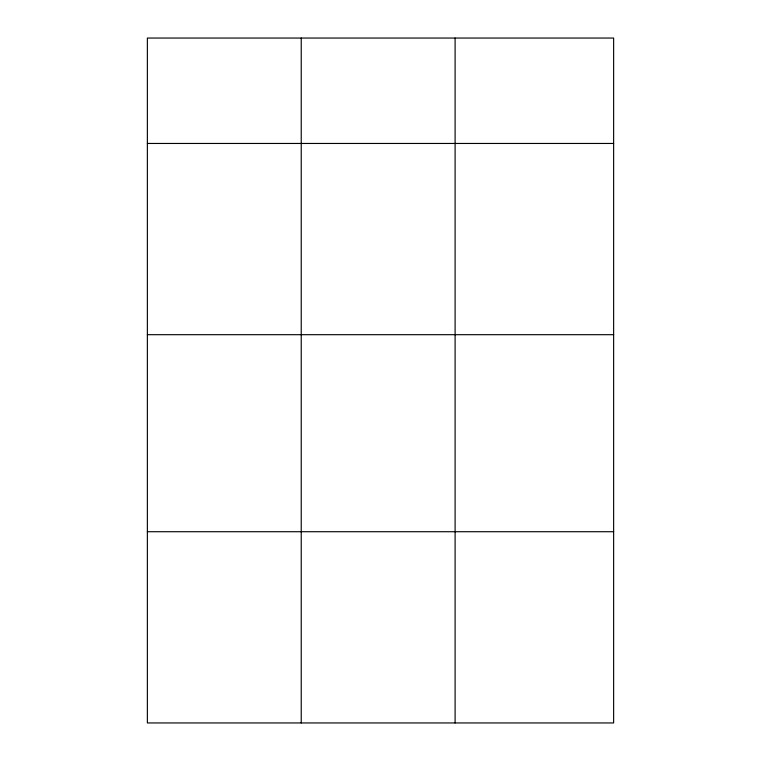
<?xml version="1.0" encoding="UTF-8"?>
<svg xmlns="http://www.w3.org/2000/svg" width="761" height="761" viewBox="0 0 761 761"><rect width="100%" height="100%" fill="white"/><g stroke="black" fill="none" stroke-linecap="round" stroke-linejoin="round"><path stroke-width="1.14" d="M613.632 334.688L613.632 38.05L147.368 38.05L147.368 722.95L613.632 722.95L613.632 334.688L147.368 334.688M147.368 143.458L613.632 143.458M147.368 531.72L613.632 531.72M455.107 38.05L455.107 722.95M301.232 38.05L301.232 722.95"/></g></svg>
